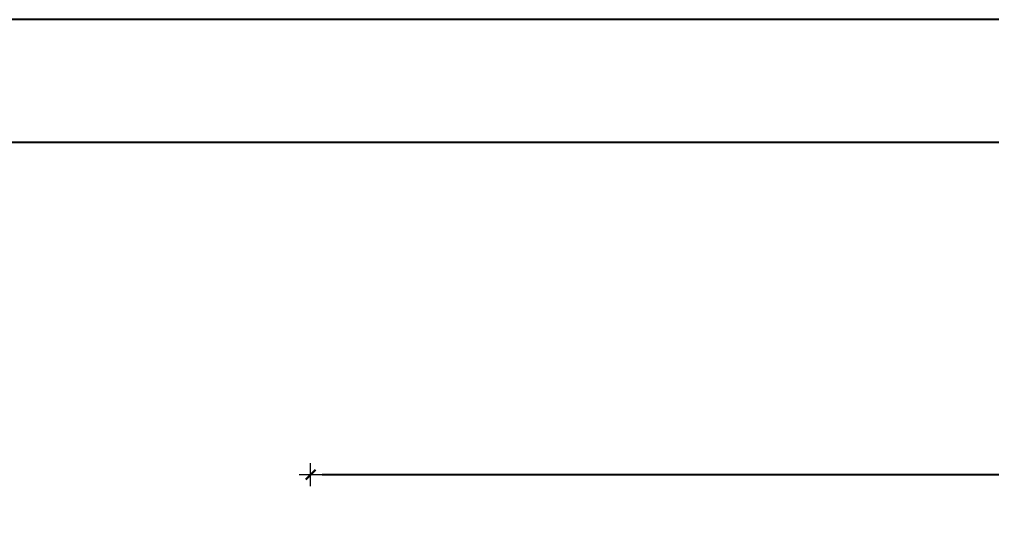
# Model space of a CAD drawing. Header units: millimetres. Extents: x 1170 to 1315, y 90 to 135.
# Drawn here: x 1272.21 to 1278.16, y 131.7 to 134.74 of the extents above; entities that cross this region are included whole.
import ezdxf

# ---------------------------------------------------------------- set-up
doc = ezdxf.new("R2010")
doc.units = ezdxf.units.MM
doc.header["$LTSCALE"] = 20
doc.header["$MEASUREMENT"] = 0
doc.layers.get('0').update_dxf_attribs({"linetype": 'CONTINUOUS'})
doc.layers.get('DEFPOINTS').update_dxf_attribs({"linetype": 'CONTINUOUS'})
doc.layers.add('COTA', color=7, linetype='CONTINUOUS')
doc.layers.add('E-Pen-C', color=4, linetype='CONTINUOUS', lineweight=15)
doc.layers.add('E-Pen-G', color=3, linetype='CONTINUOUS', lineweight=30)
doc.styles.add('F2', font='ARIALN.TTF')
doc.dimstyles.new('DIMENSION-1', dxfattribs={"dimtxt": 0.145, "dimasz": 0.07, "dimexe": 1, "dimexo": 0, "dimgap": 0.12, "dimtad": 1, "dimzin": 7, "dimdsep": 46, "dimtxsty": 'F2', "dimblk1": 'TRACO', "dimblk2": 'TRACO', "dimsah": 1, "dimcen": 1, "dimse1": 1, "dimse2": 1, "dimclrd": 4, "dimclre": 256, "dimclrt": 4, "dimadec": 8, "dimazin": 0, "dimtfac": 1, "dimtix": 1, "dimtmove": 2, "dimatfit": 3, "dimldrblk": 'TRACO', "dimfxl": 1, "dimtolj": 1, "dimtzin": 0, "dimarcsym": 0})

# ---------------------------------------------------------------- blocks, each defined once
blk = doc.blocks.new('TRACO')
at = {"layer": 'E-Pen-C'}
for p, q in [((0, 1), (0, -1)), ((-1, 0), (1, 0))]:
    blk.add_line(p, q, dxfattribs=at)
at = {"layer": 'E-Pen-G'}
blk.add_line((-0.424, -0.424), (0.424, 0.424), dxfattribs=at)
blk = doc.blocks.new('*D473')
at = {"layer": 'COTA', "color": 4, "linetype": 'Continuous', "lineweight": -2}
blk.add_line((1295.4479, 131.9561), (1274.0635, 131.9561), dxfattribs=at)
at = {"layer": 'DEFPOINTS', "color": 0, "linetype": 'Continuous'}
for p in [(1273.9935, 131.9561), (1273.9935, 131.6207), (1295.5179, 131.6207)]:
    blk.add_point(p, dxfattribs=at)
at = {"layer": 'COTA', "color": 4, "linetype": 'Continuous', "lineweight": -2, "xscale": 0.07, "yscale": 0.07, "zscale": 0.07, "rotation": 180}
blk.add_blockref('TRACO', (1273.9935, 131.9561), dxfattribs=at)
at = {"layer": 'COTA', "color": 4, "linetype": 'Continuous', "lineweight": -2, "xscale": 0.07, "yscale": 0.07, "zscale": 0.07}
blk.add_blockref('TRACO', (1295.5179, 131.9561), dxfattribs=at)
at = {"layer": 'COTA', "color": 4, "linetype": 'Continuous', "insert": (1284.7557, 132.1502), "char_height": 0.145, "attachment_point": 5, "style": 'F2'}
blk.add_mtext('\\A1;43.05', dxfattribs=at)

msp = doc.modelspace()

# ---------------------------------------------------------------- linework, layer by layer
at = {"color": 2}
msp.add_lwpolyline([(1242.5547, 90.1888), (1314.9114, 90.1888), (1314.9114, 134.7388), (1242.5547, 134.7388)], close=True, dxfattribs=at)
at = {"color": 1}
msp.add_lwpolyline([(1244.4297, 133.9888), (1314.1614, 133.9888), (1314.1614, 90.9388), (1244.4297, 90.9388)], close=True, dxfattribs=at)

# ---------------------------------------------------------------- dimensions: what is measured, and where the dimension line sits
at = {"layer": 'COTA', "color": 7, "linetype": 'Continuous'}
dim = msp.add_linear_dim(base=(1273.9935, 131.9561), p1=(1295.5179, 131.6207), p2=(1273.9935, 131.6207), text='43.05', dimstyle='DIMENSION-1', override={"dimadec": 0, "dimfxl": 0.04}, dxfattribs=at)
dim.commit()
dim.dimension.update_dxf_attribs({"geometry": '*D473', "text_midpoint": (1284.7557, 132.1502)})

doc.saveas('drawing.dxf')
